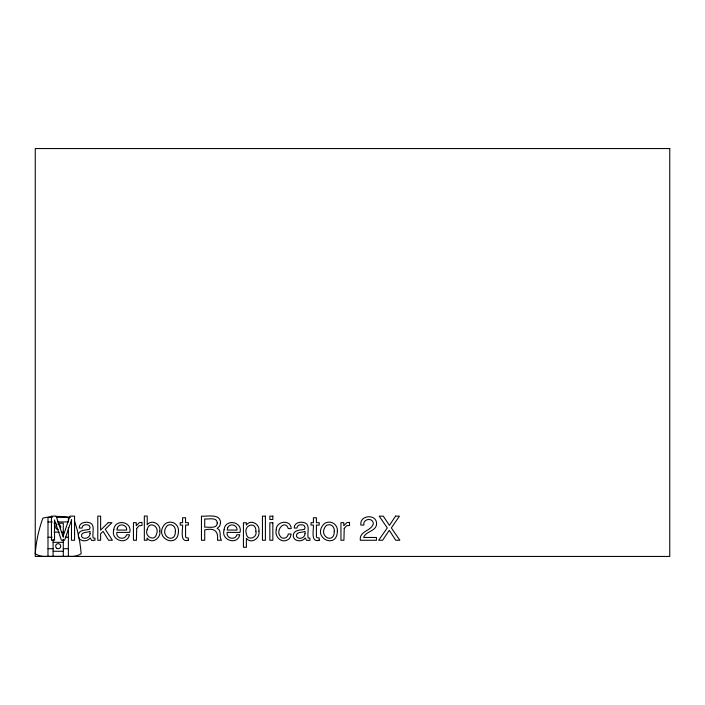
<?xml version="1.0" encoding="UTF-8"?>
<svg xmlns="http://www.w3.org/2000/svg" width="705" height="705" viewBox="0 0 705 705"><rect width="100%" height="100%" fill="white"/><g stroke="black" fill="none" stroke-linecap="round" stroke-linejoin="round"><path stroke-width="1.06" d="M52.285 517.364L47.993 517.364L47.993 556.36M56.585 517.364L68.385 517.364L68.385 521.947L57.651 521.947M47.993 521.947L52.285 521.947M54.109 523.225L56.153 523.225M58.189 523.225L63.291 523.225L63.291 537.245M54.109 532.143L59.211 532.143M61.247 532.143L63.291 532.143M47.993 537.245L52.073 537.245M65.327 537.245L68.385 537.245M53.095 542.339L63.291 542.339M47.993 548.71L53.095 548.71M63.291 548.71L68.385 548.71M53.095 551.266L63.291 551.266M68.385 527.41L68.385 556.36M63.291 539.334L63.291 556.36M53.095 539.334L53.095 556.36M58.189 524.502A2.547 2.547 0 0 1 60.401 528.318M58.189 529.596A2.547 2.547 0 0 1 56.92 524.837M74.501 521.004A131.271 131.271 0 0 1 78.555 535.703M78.766 536.699A131.271 131.271 0 0 1 81.128 553.813A19.044 19.044 0 0 1 69.663 556.36L46.724 556.36A19.044 19.044 0 0 1 35.25 553.813A131.271 131.271 0 0 1 42.899 518.122A69.672 69.672 0 0 1 52.029 516.703M56.136 516.457A69.672 69.672 0 0 1 70.465 517.514M71.522 519.911L71.452 540.259L74.563 540.259L74.563 516.139L69.927 516.139L63.045 536.531L56.118 516.139L51.439 516.139L51.439 540.259L54.558 540.259L54.47 519.911L61.406 540.259L64.64 540.259L71.522 519.911M255.897 531.359C257.669 537.88 247.296 541.334 246.424 533.967C243.102 524.881 256.347 520.678 255.897 531.359M147.142 529.684C144.084 536.505 154.897 542.127 156.501 534.09C160.053 526.247 148.878 520.361 147.142 529.684M159.823 531.129C161.207 538.118 151.663 544.718 147.063 538.012L147.063 540.259L144.34 540.259L144.34 516.051L147.213 516.051L147.213 524.811C151.698 518.836 161.216 524.15 159.823 531.129M178.462 531.094C178.339 549.495 153.408 538.338 164.327 524.793A7.261 7.261 0 0 1 168.565 522.326C173.862 521.004 179.052 525.71 178.462 531.094M276.254 529.763C274.342 536.364 281.172 543.564 287.649 539.863A6.037 6.037 0 0 0 290.31 537.06L291.165 534.038L288.292 534.038C287.948 536.681 285.49 538.832 282.775 538.126A3.622 3.622 0 0 1 280.379 536.434C274.924 530.46 285.014 518.942 288.292 528.583L291.165 528.583C291.05 519.171 275.963 520.924 276.254 529.763M337.369 531.094C337.237 549.495 312.306 538.338 323.225 524.793A7.261 7.261 0 0 1 327.473 522.326C332.76 521.004 337.959 525.71 337.369 531.094M113.822 529.781C110.271 540.162 127.191 545.723 129.491 534.742L126.583 534.742C125.155 540.594 115.646 538.646 116.845 532.407L129.738 532.407C132.558 521.233 114.518 518.563 113.822 529.781M224.111 529.781C220.559 540.162 237.488 545.723 239.779 534.742L236.88 534.742C235.444 540.594 225.935 538.646 227.142 532.407L240.026 532.407C242.855 521.233 224.807 518.563 224.111 529.781M258.911 531.077C260.462 538.012 251.262 544.683 246.389 538.285L246.389 547.274L243.428 547.274L243.428 522.758L246.301 522.758L246.301 525.084C250.583 518.792 260.215 524.115 258.911 531.077M217.255 522.951C217.316 529.199 208.363 526.75 204.723 527.19L204.723 518.942C208.354 519.506 217.096 516.721 217.255 522.951M78.414 534.487C77.039 541.264 86.979 542.894 90.196 537.933L91.597 540.365L94.955 540.338L94.955 538.162L93.192 537.977C91.791 533.271 96.074 523.991 88.848 522.537C84.917 521.462 78.889 523.031 79.224 528.045L81.983 528.045C82.053 524.494 86.592 524.115 89.05 525.419L90.125 527.613L89.42 529.323C85.754 530.301 79.401 529.57 78.414 534.487M293.403 534.487C292.029 541.264 301.96 542.894 305.177 537.933L306.587 540.365L309.936 540.338L309.936 538.162L308.173 537.977C306.772 533.271 311.055 523.991 303.837 522.537C299.898 521.462 293.879 523.031 294.205 528.045L296.964 528.045C297.043 524.494 301.573 524.115 304.04 525.419L305.115 527.613L304.401 529.323C300.735 530.301 294.39 529.57 293.403 534.487M376.567 523.709C376.532 531.385 365.772 531.077 363.604 537.466L376.452 537.466L376.452 540.259L360.308 540.259C359.065 530.891 371.447 531.077 373.298 523.841C373.412 517.162 362.52 518.624 363.886 525.084L360.881 525.084C359.233 514.844 376.743 513.637 376.567 523.709M175.378 531.182C175.651 544.498 159.515 536.69 166.345 526.811A4.018 4.018 0 0 1 169.024 524.873C172.866 523.771 175.871 527.534 175.378 531.182M334.276 531.182C334.549 544.498 318.422 536.69 325.243 526.811A4.018 4.018 0 0 1 327.922 524.873C331.773 523.771 334.769 527.534 334.276 531.182M220.568 522.643L219.678 526.186L217.166 528.406C221.749 530.072 219.193 535.774 220.85 539.184L221.493 540.259L217.484 540.259C218.55 530.83 214.241 527.789 204.723 529.913L204.723 540.259L201.454 540.259L201.454 516.139C207.155 516.686 220.224 513.214 220.568 522.643M90.046 533.694C90.284 537.712 83.904 540.101 81.639 536.725C80.291 531.5 87.208 532.874 90.046 531.314L90.046 533.694M305.027 533.694C305.265 537.712 298.885 540.101 296.629 536.725C295.272 531.5 302.189 532.874 305.027 531.314L305.027 533.694M136.708 528.38L136.409 540.259L133.448 540.259L133.448 522.669L136.259 522.669L136.259 525.71L139.396 522.599L142.005 522.361L142.005 525.481L139.061 525.754L136.708 528.38M344.216 528.38L343.917 540.259L340.964 540.259L340.964 522.669L343.767 522.669L343.767 525.71L346.913 522.599L349.521 522.361L349.521 525.481L346.569 525.754L344.216 528.38M117.338 527.992L116.924 530.063L126.697 530.063C127.279 524.599 119.03 522.854 117.338 527.992M227.627 527.992L227.221 530.063L236.995 530.063C237.567 524.599 229.328 522.854 227.627 527.992M395.549 516.139L389.442 525.366L383.282 516.139L379.193 516.139L387.292 527.895L378.647 540.259L382.595 540.259L389.275 530.345L395.778 540.259L399.832 540.259L391.345 527.895L399.444 516.139L395.549 516.139M108.209 522.669L100.621 530.142L100.621 516.139L97.783 516.139L97.783 540.259L100.621 540.259L100.621 533.659L103.097 531.394L108.588 540.259L112.359 540.259L105.248 529.261L111.989 522.669L108.209 522.669M188.367 540.259C179.396 542.859 183.018 529.561 182.569 525.084L180.189 525.084L180.189 522.669L182.569 522.669L182.569 517.761L185.556 517.761L185.556 522.669L188.367 522.669L188.367 525.084L185.556 525.084L185.556 536.567L186.182 537.8L188.367 537.933L188.367 540.259M319.215 540.259C310.244 542.859 313.866 529.561 313.425 525.084L311.037 525.084L311.037 522.669L313.425 522.669L313.425 517.761L316.413 517.761L316.413 522.669L319.215 522.669L319.215 525.084L316.413 525.084L316.413 536.567L317.03 537.8L319.215 537.933L319.215 540.259M669.75 148.552L35.25 148.552L35.25 556.448L669.75 556.448L669.75 148.552M265.406 516.139L262.445 516.139L262.445 540.259L265.406 540.259L265.406 516.139M272.844 516.139L269.839 516.139L269.839 519.488L272.844 519.488L272.844 516.139M272.844 522.758L269.839 522.758L269.839 540.259L272.844 540.259L272.844 522.758M56.92 548.375A2.547 2.547 0 0 0 60.736 546.163A2.547 2.547 0 0 0 56.92 543.96A2.547 2.547 0 0 0 56.92 548.375"/></g></svg>
